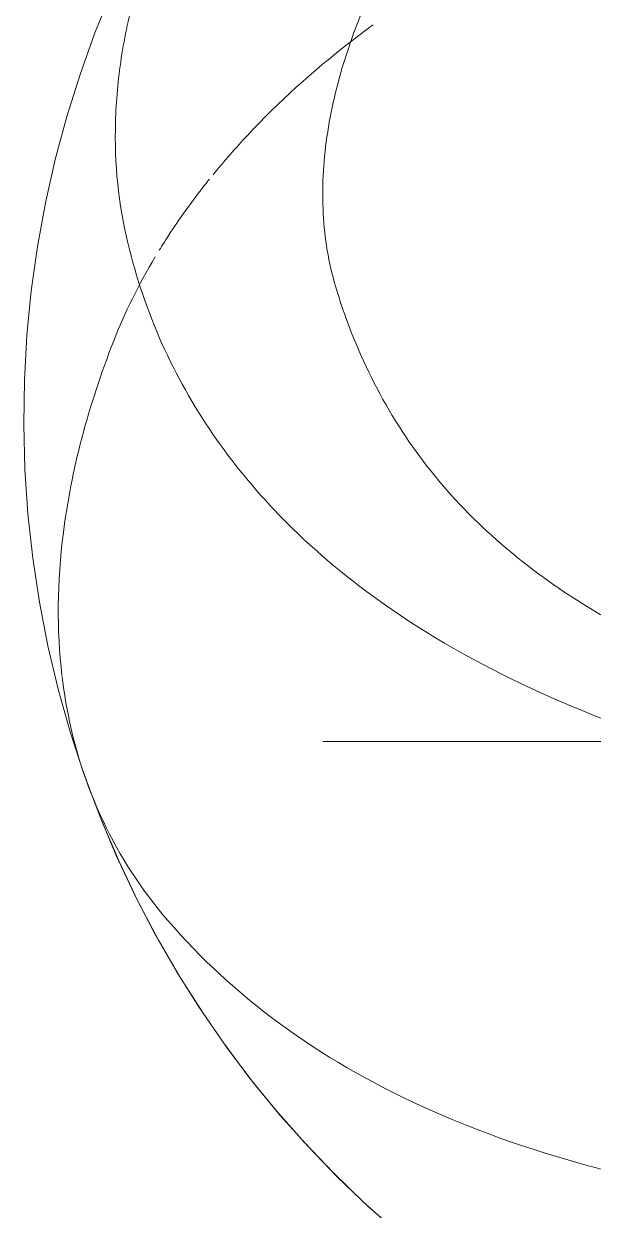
# Model space of a CAD drawing. Header units: millimetres. Extents: x -4000 to 187956, y -58990 to 162485.
# Drawn here: x 8963.1 to 9057.1, y 139104.4 to 139300.3 of the extents above; entities that cross this region are included whole.
import ezdxf

# ---------------------------------------------------------------- set-up
doc = ezdxf.new("R2010")
doc.units = ezdxf.units.MM
doc.layers.add('P-SANR-FIXT', color=6, linetype='Continuous', lineweight=9)

# ---------------------------------------------------------------- blocks, each defined once
blk = doc.blocks.new('C307 - C307-V919-FFS - TANG 1')
at = {"layer": 'P-SANR-FIXT', "color": 253}
blk.add_line((25.6, -83.09), (90.1, -83.09), dxfattribs=at)
at = {"layer": 'P-SANR-FIXT', "color": 252}
for p, q in [((77.2, -83.09), (119.28, -83.09)), ((90.1, -83.09), (96.2, -83.09)), ((96.2, -83.09), (121.6, -83.09))]:
    blk.add_line(p, q, dxfattribs=at)
at = {"layer": 'P-SANR-FIXT', "color": 250, "flags": 128}
for points in [[(156.45, -206.76), (159.18, -200.05), (161.65, -193.2), (163.83, -186.24), (165.73, -179.17), (167.35, -172.01), (168.67, -164.78), (169.69, -157.49), (170.41, -150.16), (170.82, -142.79), (170.93, -135.41), (170.74, -128.03), (170.24, -120.68), (169.44, -113.35), (168.34, -106.07), (166.94, -98.86), (165.24, -91.73), (163.26, -84.69), (161, -77.76), (158.46, -70.94), (155.66, -64.27), (152.6, -57.73), (149.29, -51.36), (145.73, -45.15), (141.94, -39.12), (137.94, -33.28), (133.72, -27.63), (129.29, -22.18), (124.68, -16.94), (119.89, -11.92), (114.92, -7.13), (109.79, -2.55)], [(160.63, -76.71), (158.06, -69.92), (155.21, -63.26), (152.11, -56.75), (148.76, -50.4), (145.17, -44.22), (141.35, -38.22), (137.31, -32.4), (133.06, -26.78), (128.6, -21.37), (123.96, -16.17), (119.14, -11.18), (114.15, -6.41), (109, -1.88)]]:
    blk.add_lwpolyline(points, dxfattribs=at)
at = {"layer": 'P-SANR-FIXT', "color": 250}
for points, knots in [([(18.14, -4.07), (19.75, -4.15), (23.18, -4.33), (28.27, -4.69), (33.43, -5.17), (37.6, -5.62), (40.86, -6), (44.08, -6.4), (48, -6.93), (52.54, -7.63), (56.94, -8.4), (61.25, -9.2), (65.45, -10.06), (70.88, -11.27), (85.28, -14.9), (106.18, -22.37), (129.3, -35.81), (141.72, -47.21), (147.16, -53.55)], [-0.92182, -0.92182, -0.92182, -0.92182, -0.9, -0.875, -0.85, -0.825, -0.8125, -0.8, -0.775, -0.75, -0.725, -0.7, -0.675, -0.65, -0.6, -0.4, -0.2, 0, 0, 0, 0]), ([(147.16, -53.55), (151.49, -58.6), (158.62, -69.55), (163.14, -83.72), (164.4, -92.15), (164.6, -93.8)], [-1, -1, -1, -1, -0.7857143, -0.5714286, -0.5201412, -0.5201412, -0.5201412, -0.5201412]), ([(64.5, -82.9), (74.36, -86.19), (92.81, -93.71), (119.09, -109.87), (137.33, -128.57), (148.61, -148.55), (152.35, -159.6), (153.77, -165.4)], [-1, -1, -1, -1, -0.785714, -0.571429, -0.285714, -0.142857, 0, 0, 0, 0]), ([(119.28, -157.53), (115.97, -146.84), (106.16, -127.44), (84.84, -108.52), (62.35, -96.73), (49.43, -91.87), (42.56, -89.71)], [0, 0, 0, 0, 0.333333, 0.666667, 0.833333, 1, 1, 1, 1]), ([(153.77, -165.4), (155.32, -171.79), (156.32, -181.76), (155.07, -195.87), (152.75, -206.69), (149.06, -217.66), (143.96, -228.72), (137.48, -239.63), (128.06, -252.48), (114.63, -266.74), (99.19, -278.94), (85.44, -287.5), (70.85, -295.19), (59.14, -299.78), (50.95, -302.34)], [-1, -1, -1, -1, -0.861111, -0.791667, -0.722222, -0.652778, -0.583333, -0.513889, -0.444444, -0.333333, -0.222222, -0.166667, -0.111111, 0, 0, 0, 0])]:
    blk.add_open_spline(points, degree=3, knots=knots, dxfattribs=at)
at = {"layer": 'P-SANR-FIXT', "color": 252}
for points, knots in [([(164.63, -94), (165.51, -101.48), (165.39, -114.23), (161.74, -133.05), (158.22, -143.78), (156.09, -149.22)], [-0.5179962, -0.5179962, -0.5179962, -0.5179962, -0.2857143, -0.1428571, 0, 0, 0, 0]), ([(148.57, -164.2), (148.09, -164.98), (145.8, -168.6), (143, -172.52), (140.54, -175.61), (140.29, -175.92)], [-0.87986977, -0.87986977, -0.87986977, -0.87986977, -0.86111111, -0.79166667, -0.78389163, -0.78389163, -0.78389163, -0.78389163]), ([(139.7, -176.65), (137.89, -178.86), (131.21, -186.51), (122.15, -194.76), (114.56, -200.46), (113.28, -201.4)], [-0.7777778, -0.7777778, -0.7777778, -0.7777778, -0.7222222, -0.5833333, -0.5555556, -0.5555556, -0.5555556, -0.5555556])]:
    blk.add_open_spline(points, degree=3, knots=knots, dxfattribs=at)
for points in [[(156.09, -149.22), (154.26, -153.88), (151.98, -158.51), (149.24, -163.09)], [(121.01, -182.09), (121.58, -177.8), (121.74, -173.58), (121.47, -169.48)]]:
    blk.add_open_spline(points, degree=3, dxfattribs=at)
at = {"layer": 'P-SANR-FIXT', "color": 250}
for points in [[(121.47, -169.48), (121.19, -165.38), (120.47, -161.4), (119.28, -157.53)], [(96.2, -234.93), (99.68, -230.6), (106, -221.88), (113.31, -208.47), (118.49, -195.12), (120.44, -186.39), (121.01, -182.09)]]:
    blk.add_open_spline(points, degree=3, dxfattribs=at)
blk = doc.blocks.new('CMF2_NHAXUONG_A_rvt-1-FFS - TANG 1')
at = {"layer": 'P-SANR-FIXT', "color": 250, "lineweight": 9, "rotation": 180.0003356948516}
blk.add_blockref('C307 - C307-V919-FFS - TANG 1', (9134.05, 139098.68), dxfattribs=at)

msp = doc.modelspace()

# ---------------------------------------------------------------- block references
at = {"lineweight": 5}
msp.add_blockref('CMF2_NHAXUONG_A_rvt-1-FFS - TANG 1', (0, 0), dxfattribs=at)

doc.saveas('drawing.dxf')
